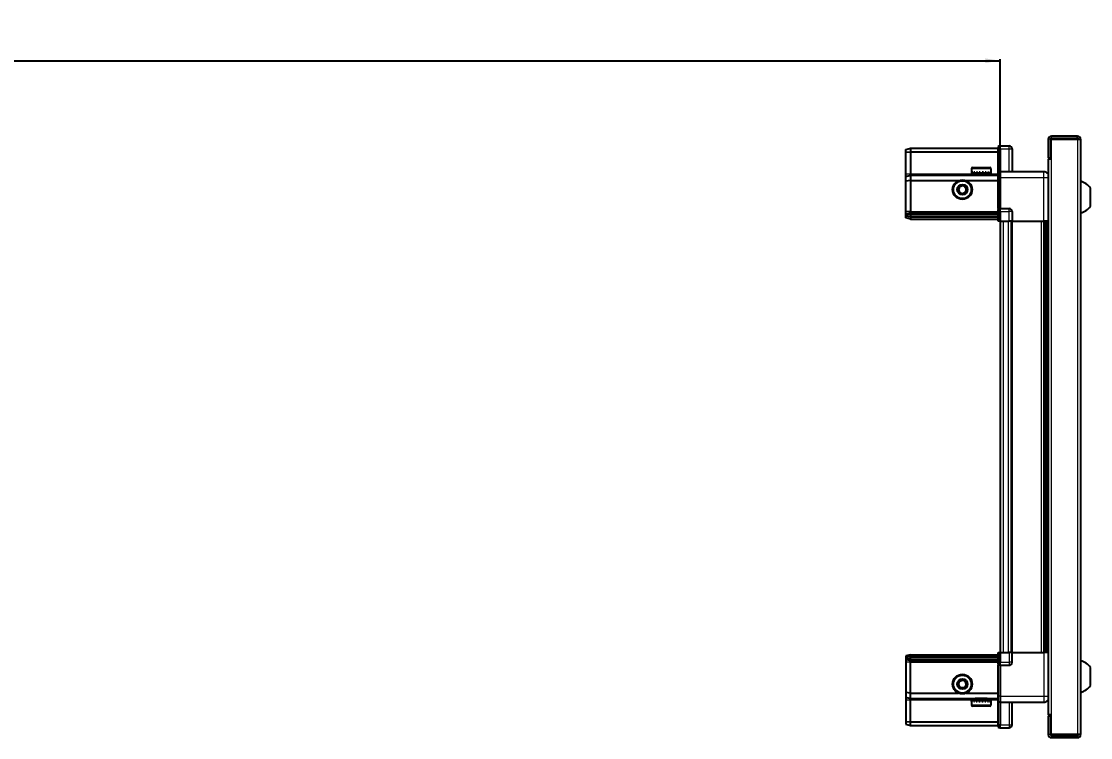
# Model space of a CAD drawing. Header units: millimetres. Extents: x 1021 to 3824, y -789 to 1484.
# Drawn here: x 2545 to 3255, y 943 to 1418 of the extents above; entities that cross this region are included whole.
import ezdxf

# ---------------------------------------------------------------- set-up
doc = ezdxf.new("R2010")
doc.units = ezdxf.units.MM
doc.layers.add('FORMAT', color=7, linetype='Continuous')
doc.styles.add('SLDTEXTSTYLE0', font='TXT', dxfattribs={"width": 0.75})
doc.dimstyles.new('SLDDIMSTYLE0', dxfattribs={"dimtxt": 20, "dimasz": 10, "dimexe": 0, "dimexo": 0.0625, "dimgap": 5, "dimtad": 2, "dimdec": 1, "dimrnd": 1e-09, "dimzin": 12, "dimdsep": 46, "dimtxsty": 'SLDTEXTSTYLE0', "dimsah": 1, "dimcen": 0.09, "dimadec": 0, "dimazin": 3, "dimtfac": 1, "dimtofl": 0, "dimtmove": 0, "dimatfit": 3, "dimfxl": 0, "dimfrac": 2, "dimtolj": 1, "dimtzin": 12, "dimarcsym": 0})

# ---------------------------------------------------------------- blocks, each defined once
blk = doc.blocks.new('_D_4')
at = {"layer": 'FORMAT'}
for p, q in [((1695.13, 1285.67), (1695.13, 1393.16)), ((1695.13, 1392.16), (3195.13, 1392.16)), ((3195.13, 1285.67), (3195.13, 1393.16))]:
    blk.add_line(p, q, dxfattribs=at)
for points in [[(1695.13, 1392.16), (1705.13, 1390.63), (1705.13, 1393.7)], [(3195.13, 1392.16), (3185.13, 1393.7), (3185.13, 1390.63)]]:
    blk.add_solid(points, dxfattribs=at)
at = {"layer": 'FORMAT', "insert": (2415.58, 1417.95), "char_height": 20, "attachment_point": 1, "style": 'SLDTEXTSTYLE0'}
blk.add_mtext('1500', dxfattribs=at)

msp = doc.modelspace()

# ---------------------------------------------------------------- linework, layer by layer
at = {"color": 7, "linetype": 'Continuous', "lineweight": 25}
for p, q in [((3246.38, 1342.16), (3229.08, 1342.16)), ((3246.38, 1340.66), (3246.38, 1342.16)), ((3132.48, 1333.36), (3135.48, 1334.16)), ((3135.48, 1334.16), (3135.48, 1331.66)), ((3135.48, 1334.16), (3193.78, 1334.16)), ((3194.65, 1335.66), (3193.78, 1335.16)), ((3194.65, 1335.66), (3193.78, 1335.16)), ((3193.78, 1335.16), (3193.78, 1333.66)), ((3194.98, 1335.66), (3194.65, 1335.66)), ((3194.98, 1335.66), (3194.65, 1335.66)), ((3194.98, 1333.66), (3194.98, 1335.66)), ((3194.98, 1335.66), (3194.98, 1335.66)), ((3194.98, 1335.66), (3200.98, 1335.66)), ((3226.98, 1340.06), (3226.98, 1327.66)), ((3228.48, 1340.06), (3228.48, 1327.66)), ((3228.98, 1327.16), (3228.98, 1340.06)), ((3228.98, 1340.06), (3246.38, 1340.06)), ((3246.38, 1340.66), (3229.08, 1340.66)), ((3246.38, 1340.06), (3248.48, 1340.06)), ((3248.48, 1340.06), (3248.48, 945.26)), ((3132.48, 1331.51), (3132.48, 1333.36)), ((3132.48, 1331.51), (3135.48, 1331.66)), ((3132.48, 1317.16), (3132.48, 1331.51)), ((3135.48, 1331.66), (3135.48, 1317.16)), ((3135.48, 1331.66), (3193.78, 1331.66)), ((3193.78, 1318.86), (3193.78, 1333.66)), ((3194.98, 1333.66), (3194.98, 1318.86)), ((3202.98, 1333.66), (3202.98, 1318.66)), ((3226.88, 1327.16), (3226.88, 958.16)), ((3226.88, 1327.16), (3228.98, 1327.16)), ((3226.98, 1327.66), (3228.48, 1327.66)), ((3175.98, 1320.56), (3175.98, 1317.66)), ((3176.78, 1321.36), (3188.18, 1321.36)), ((3188.98, 1317.66), (3188.98, 1320.56)), ((3132.48, 1315.36), (3132.48, 1317.16)), ((3132.48, 1315.36), (3135.48, 1316.16)), ((3132.48, 1312.33), (3132.48, 1315.36)), ((3135.48, 1317.16), (3135.48, 1316.16)), ((3135.48, 1316.16), (3135.48, 1312.66)), ((3135.48, 1316.16), (3193.78, 1316.16)), ((3175.98, 1317.66), (3176.02, 1317.66)), ((3176.14, 1318.16), (3176.02, 1318.16)), ((3176.02, 1318.16), (3176.02, 1317.66)), ((3176.02, 1317.66), (3176.14, 1317.66)), ((3176.14, 1318.16), (3176.14, 1317.66)), ((3176.14, 1317.66), (3176.55, 1317.66)), ((3176.89, 1318.16), (3176.55, 1318.16)), ((3176.55, 1318.16), (3176.55, 1317.66)), ((3176.55, 1317.66), (3176.89, 1317.66)), ((3176.89, 1318.16), (3176.89, 1317.66)), ((3176.89, 1317.66), (3177.66, 1317.66)), ((3178.19, 1318.16), (3177.66, 1318.16)), ((3177.66, 1318.16), (3177.66, 1317.66)), ((3177.66, 1317.66), (3178.19, 1317.66)), ((3178.08, 1317.66), (3178.08, 1317.56)), ((3178.08, 1317.56), (3186.88, 1317.56)), ((3178.19, 1318.16), (3178.19, 1317.66)), ((3178.19, 1317.66), (3179.25, 1317.66)), ((3178.48, 1317.16), (3179.17, 1316.68)), ((3178.48, 1317.16), (3186.48, 1317.16)), ((3179.17, 1316.68), (3178.48, 1316.2)), ((3178.48, 1316.2), (3178.48, 1316.16)), ((3178.48, 1316.2), (3186.48, 1316.2)), ((3179.17, 1316.68), (3185.79, 1316.68)), ((3179.91, 1318.16), (3179.25, 1318.16)), ((3179.25, 1318.16), (3179.25, 1317.66)), ((3179.25, 1317.66), (3179.91, 1317.66)), ((3179.91, 1318.16), (3179.91, 1317.66)), ((3179.91, 1317.66), (3181.15, 1317.66)), ((3181.88, 1318.16), (3181.15, 1318.16)), ((3181.15, 1318.16), (3181.15, 1317.66)), ((3181.15, 1317.66), (3181.58, 1317.66)), ((3181.58, 1318.16), (3181.58, 1317.66)), ((3181.88, 1318.16), (3181.88, 1317.66)), ((3181.88, 1317.66), (3183.18, 1317.66)), ((3183.9, 1318.16), (3183.18, 1318.16)), ((3183.18, 1318.16), (3183.18, 1317.66)), ((3183.45, 1318.16), (3183.45, 1317.66)), ((3183.45, 1317.66), (3183.9, 1317.66)), ((3183.9, 1318.16), (3183.9, 1317.66)), ((3183.9, 1317.66), (3185.14, 1317.66)), ((3185.8, 1318.16), (3185.14, 1318.16)), ((3185.14, 1318.16), (3185.14, 1317.66)), ((3185.14, 1317.66), (3185.8, 1317.66)), ((3185.79, 1316.68), (3186.48, 1317.16)), ((3186.48, 1316.2), (3185.79, 1316.68)), ((3185.8, 1318.16), (3185.8, 1317.66)), ((3185.8, 1317.66), (3186.84, 1317.66)), ((3186.48, 1316.16), (3186.48, 1316.2)), ((3187.36, 1318.16), (3186.84, 1318.16)), ((3186.84, 1318.16), (3186.84, 1317.66)), ((3186.84, 1317.66), (3187.36, 1317.66)), ((3186.88, 1317.56), (3186.88, 1317.66)), ((3187.36, 1318.16), (3187.36, 1317.66)), ((3187.36, 1317.66), (3188.12, 1317.66)), ((3188.45, 1318.16), (3188.12, 1318.16)), ((3188.12, 1318.16), (3188.12, 1317.66)), ((3188.12, 1317.66), (3188.45, 1317.66)), ((3188.45, 1318.16), (3188.45, 1317.66)), ((3188.45, 1317.66), (3188.84, 1317.66)), ((3188.95, 1318.16), (3188.84, 1318.16)), ((3188.84, 1318.16), (3188.84, 1317.66)), ((3188.84, 1317.66), (3188.95, 1317.66)), ((3188.95, 1318.16), (3188.95, 1317.66)), ((3188.95, 1317.66), (3188.98, 1317.66)), ((3193.78, 1318.66), (3193.78, 1318.86)), ((3194.98, 1318.66), (3193.78, 1318.66)), ((3193.78, 1314.66), (3193.78, 1318.66)), ((3193.78, 1294.36), (3193.78, 1314.66)), ((3194.98, 1318.86), (3194.98, 1318.66)), ((3194.98, 1318.66), (3194.98, 1314.66)), ((3194.98, 1318.66), (3223.98, 1318.66)), ((3194.98, 1314.66), (3194.98, 1294.36)), ((3135.48, 1312.66), (3132.48, 1312.33)), ((3132.48, 1292.16), (3132.48, 1312.33)), ((3135.48, 1312.66), (3135.48, 1292.16)), ((3135.48, 1312.66), (3167.48, 1312.66)), ((3172.48, 1312.66), (3193.78, 1312.66)), ((3255.08, 1295.66), (3255.08, 1307.66)), ((3132.48, 1290.36), (3132.48, 1292.16)), ((3135.48, 1292.16), (3135.48, 1291.16)), ((3193.78, 1294.16), (3193.78, 1294.36)), ((3194.98, 1294.16), (3193.78, 1294.16)), ((3193.78, 1294.16), (3193.78, 1293.49)), ((3193.78, 1285.66), (3193.78, 1293.49)), ((3194.65, 1292.16), (3194.65, 1285.66)), ((3194.98, 1294.36), (3194.98, 1294.16)), ((3194.98, 1292.16), (3194.98, 1294.16)), ((3194.98, 1294.16), (3200.98, 1294.16)), ((3194.98, 1292.16), (3194.98, 1294.16)), ((3194.98, 1292.16), (3194.98, 1285.66)), ((3202.98, 1292.16), (3202.98, 1285.66)), ((3135.48, 1291.16), (3132.48, 1290.36)), ((3132.48, 1289.62), (3132.48, 1290.36)), ((3135.48, 1290.16), (3132.48, 1289.62)), ((3132.48, 1289.12), (3132.48, 1289.62)), ((3135.48, 1288.66), (3132.48, 1289.12)), ((3132.48, 1287.97), (3132.48, 1289.12)), ((3135.48, 1287.16), (3132.48, 1287.97)), ((3135.48, 1291.16), (3135.48, 1290.16)), ((3135.48, 1291.16), (3193.78, 1291.16)), ((3135.48, 1290.16), (3193.78, 1290.16)), ((3135.48, 1290.16), (3135.48, 1288.66)), ((3135.48, 1288.66), (3135.48, 1287.16)), ((3135.48, 1288.66), (3193.78, 1288.66)), ((3135.48, 1287.16), (3193.78, 1287.16)), ((3194.65, 1285.66), (3193.78, 1285.66)), ((3194.98, 1285.66), (3194.65, 1285.66)), ((3194.98, 1285.66), (3200.98, 1285.66)), ((3195.13, 1285.66), (3195.13, 999.66)), ((3202.98, 1285.66), (3200.98, 1285.66)), ((3202.33, 1285.66), (3202.33, 999.66)), ((3202.98, 1285.66), (3223.98, 1285.66)), ((3225.01, 999.66), (3225.01, 1285.66)), ((3225.04, 999.66), (3225.04, 1285.66)), ((3226.83, 1285.66), (3226.83, 999.66)), ((3135.48, 998.16), (3132.48, 997.36)), ((3132.48, 997.36), (3132.48, 996.21)), ((3135.48, 996.66), (3132.48, 996.21)), ((3132.48, 996.21), (3132.48, 995.71)), ((3135.48, 995.16), (3132.48, 995.71)), ((3132.48, 995.71), (3132.48, 994.97)), ((3135.48, 994.16), (3132.48, 994.97)), ((3132.48, 994.97), (3132.48, 993.16)), ((3135.48, 996.66), (3135.48, 998.16)), ((3135.48, 998.16), (3193.78, 998.16)), ((3135.48, 996.66), (3193.78, 996.66)), ((3135.48, 995.16), (3135.48, 996.66)), ((3135.48, 995.16), (3193.78, 995.16)), ((3135.48, 994.16), (3135.48, 995.16)), ((3135.48, 994.16), (3193.78, 994.16)), ((3135.48, 993.16), (3135.48, 994.16)), ((3193.78, 991.84), (3193.78, 999.66)), ((3193.78, 999.66), (3194.65, 999.66)), ((3194.65, 999.66), (3194.65, 999.66)), ((3194.65, 999.66), (3194.65, 993.16)), ((3194.98, 999.66), (3194.65, 999.66)), ((3194.98, 999.66), (3194.98, 993.16)), ((3194.98, 999.66), (3194.98, 999.66)), ((3194.98, 999.66), (3194.98, 993.16)), ((3194.98, 999.66), (3200.98, 999.66)), ((3202.98, 999.66), (3200.98, 999.66)), ((3202.98, 993.16), (3202.98, 999.66)), ((3202.98, 999.66), (3223.98, 999.66)), ((3132.48, 993.16), (3132.48, 973)), ((3135.48, 972.66), (3135.48, 993.16)), ((3193.78, 991.84), (3193.78, 991.16)), ((3194.98, 991.16), (3193.78, 991.16)), ((3193.78, 990.96), (3193.78, 991.16)), ((3193.78, 970.66), (3193.78, 990.96)), ((3194.98, 991.16), (3194.98, 993.16)), ((3194.98, 991.16), (3194.98, 990.96)), ((3194.98, 991.16), (3200.98, 991.16)), ((3194.98, 990.96), (3194.98, 970.66)), ((3255.08, 977.66), (3255.08, 989.66)), ((3135.48, 972.66), (3132.48, 973)), ((3132.48, 973), (3132.48, 969.97)), ((3135.48, 972.66), (3167.48, 972.66)), ((3135.48, 969.16), (3135.48, 972.66)), ((3172.48, 972.66), (3193.78, 972.66)), ((3132.48, 969.97), (3135.48, 969.16)), ((3132.48, 969.97), (3132.48, 968.16)), ((3132.48, 968.16), (3132.48, 953.82)), ((3135.48, 969.16), (3193.78, 969.16)), ((3135.48, 968.16), (3135.48, 969.16)), ((3135.48, 953.66), (3135.48, 968.16)), ((3175.98, 967.66), (3175.98, 964.76)), ((3176, 967.66), (3175.98, 967.66)), ((3176, 967.16), (3176, 967.66)), ((3176.1, 967.66), (3176, 967.66)), ((3176, 967.16), (3176.1, 967.16)), ((3176.1, 967.16), (3176.1, 967.66)), ((3176.47, 967.66), (3176.1, 967.66)), ((3176.47, 967.16), (3176.47, 967.66)), ((3176.79, 967.66), (3176.47, 967.66)), ((3176.47, 967.16), (3176.79, 967.16)), ((3176.79, 967.16), (3176.79, 967.66)), ((3177.53, 967.66), (3176.79, 967.66)), ((3177.53, 967.16), (3177.53, 967.66)), ((3178.04, 967.66), (3177.53, 967.66)), ((3177.53, 967.16), (3178.04, 967.16)), ((3178.04, 967.16), (3178.04, 967.66)), ((3179.07, 967.66), (3178.04, 967.66)), ((3178.08, 967.76), (3178.08, 967.66)), ((3186.88, 967.76), (3178.08, 967.76)), ((3178.48, 969.16), (3178.48, 969.13)), ((3178.48, 969.13), (3179.17, 968.65)), ((3186.48, 969.13), (3178.48, 969.13)), ((3179.17, 968.65), (3178.48, 968.16)), ((3186.48, 968.16), (3178.48, 968.16)), ((3179.07, 967.16), (3179.07, 967.66)), ((3179.72, 967.66), (3179.07, 967.66)), ((3179.07, 967.16), (3179.72, 967.16)), ((3185.79, 968.65), (3179.17, 968.65)), ((3179.72, 967.16), (3179.72, 967.66)), ((3180.95, 967.66), (3179.72, 967.66)), ((3180.95, 967.16), (3180.95, 967.66)), ((3181.44, 967.66), (3180.95, 967.66)), ((3180.95, 967.16), (3181.68, 967.16)), ((3181.44, 967.16), (3181.44, 967.66)), ((3181.68, 967.16), (3181.68, 967.66)), ((3182.98, 967.66), (3181.68, 967.66)), ((3182.98, 967.16), (3182.98, 967.66)), ((3182.98, 967.16), (3183.71, 967.16)), ((3183.31, 967.16), (3183.31, 967.66)), ((3183.71, 967.66), (3183.31, 967.66)), ((3183.71, 967.16), (3183.71, 967.66)), ((3184.95, 967.66), (3183.71, 967.66)), ((3184.95, 967.16), (3184.95, 967.66)), ((3185.62, 967.66), (3184.95, 967.66)), ((3184.95, 967.16), (3185.62, 967.16)), ((3185.62, 967.16), (3185.62, 967.66)), ((3186.69, 967.66), (3185.62, 967.66)), ((3185.79, 968.65), (3186.48, 969.13)), ((3186.48, 968.16), (3185.79, 968.65)), ((3186.48, 969.13), (3186.48, 969.16)), ((3186.69, 967.16), (3186.69, 967.66)), ((3187.23, 967.66), (3186.69, 967.66)), ((3186.69, 967.16), (3187.23, 967.16)), ((3186.88, 967.66), (3186.88, 967.76)), ((3187.23, 967.16), (3187.23, 967.66)), ((3188.02, 967.66), (3187.23, 967.66)), ((3188.02, 967.16), (3188.02, 967.66)), ((3188.37, 967.66), (3188.02, 967.66)), ((3188.02, 967.16), (3188.37, 967.16)), ((3188.37, 967.16), (3188.37, 967.66)), ((3188.8, 967.66), (3188.37, 967.66)), ((3188.8, 967.16), (3188.8, 967.66)), ((3188.93, 967.66), (3188.8, 967.66)), ((3188.8, 967.16), (3188.93, 967.16)), ((3188.93, 967.16), (3188.93, 967.66)), ((3188.98, 967.66), (3188.93, 967.66)), ((3188.98, 964.76), (3188.98, 967.66)), ((3193.78, 966.66), (3193.78, 970.66)), ((3194.98, 966.66), (3193.78, 966.66)), ((3193.78, 966.46), (3193.78, 966.66)), ((3193.78, 951.66), (3193.78, 966.46)), ((3194.98, 970.66), (3194.98, 966.66)), ((3194.98, 966.66), (3194.98, 966.46)), ((3194.98, 966.66), (3223.98, 966.66)), ((3194.98, 966.46), (3194.98, 951.66)), ((3194.98, 966.46), (3194.98, 951.66)), ((3202.98, 951.66), (3202.98, 966.66)), ((3188.18, 963.96), (3176.78, 963.96)), ((3228.98, 958.16), (3226.88, 958.16)), ((3228.98, 945.26), (3228.98, 958.16)), ((3132.48, 953.82), (3135.48, 953.66)), ((3132.48, 953.82), (3132.48, 951.97)), ((3132.48, 951.97), (3135.48, 951.16)), ((3135.48, 953.66), (3193.78, 953.66)), ((3135.48, 951.16), (3135.48, 953.66)), ((3135.48, 951.16), (3193.78, 951.16)), ((3193.78, 951.66), (3193.78, 950.16)), ((3194.98, 949.66), (3194.98, 951.66)), ((3226.98, 957.66), (3228.48, 957.66)), ((3226.98, 957.66), (3226.98, 945.26)), ((3228.48, 957.66), (3228.48, 945.26)), ((3193.78, 950.16), (3194.65, 949.66)), ((3194.98, 949.66), (3194.65, 949.66)), ((3194.98, 949.66), (3200.98, 949.66)), ((3246.38, 945.26), (3228.98, 945.26)), ((3229.08, 944.66), (3246.38, 944.66)), ((3248.48, 945.26), (3246.38, 945.26)), ((3246.38, 944.66), (3246.38, 943.16)), ((3229.08, 943.16), (3246.38, 943.16))]:
    msp.add_line(p, q, dxfattribs=at)
at = {"color": 8, "linetype": 'Continuous', "lineweight": 18}
for p, q in [((3229.08, 1340.66), (3229.08, 1342.16)), ((3200.98, 1333.66), (3200.98, 1335.66)), ((3228.48, 1340.06), (3226.98, 1340.06)), ((3246.38, 1340.06), (3246.38, 945.26)), ((3194.98, 1333.66), (3193.78, 1333.66)), ((3194.98, 1333.66), (3200.98, 1333.66)), ((3200.98, 1318.66), (3200.98, 1333.66)), ((3200.98, 1333.66), (3202.98, 1333.66)), ((3228.98, 1327.16), (3228.98, 958.16)), ((3175.98, 1320.56), (3188.98, 1320.56)), ((3132.48, 1317.16), (3135.48, 1317.16)), ((3135.48, 1317.16), (3178.48, 1317.16)), ((3186.48, 1317.16), (3193.78, 1317.16)), ((3193.78, 1318.86), (3194.98, 1318.86)), ((3194.98, 1314.66), (3193.78, 1314.66)), ((3194.98, 1314.66), (3223.98, 1314.66)), ((3223.98, 1285.66), (3223.98, 1314.66)), ((3135.48, 1292.16), (3132.48, 1292.16)), ((3135.48, 1292.16), (3193.78, 1292.16)), ((3193.78, 1294.36), (3194.98, 1294.36)), ((3194.98, 1292.16), (3194.65, 1292.16)), ((3194.98, 1292.16), (3200.98, 1292.16)), ((3200.98, 1292.16), (3200.98, 1294.16)), ((3202.98, 1292.16), (3200.98, 1292.16)), ((3200.98, 1285.66), (3200.98, 1292.16)), ((3197.13, 1285.66), (3197.13, 999.66)), ((3200.33, 1285.66), (3200.33, 999.66)), ((3202.98, 1285.66), (3202.98, 999.66)), ((3222.39, 999.66), (3222.39, 1285.66)), ((3223.8, 1285.66), (3223.8, 999.66)), ((3226.25, 999.66), (3226.25, 1285.66)), ((3194.98, 999.66), (3194.65, 999.66)), ((3200.98, 999.66), (3200.98, 993.16)), ((3223.98, 999.66), (3223.98, 970.66)), ((3135.48, 993.16), (3132.48, 993.16)), ((3135.48, 993.16), (3193.78, 993.16)), ((3194.98, 990.96), (3193.78, 990.96)), ((3194.98, 993.16), (3194.65, 993.16)), ((3194.98, 993.16), (3200.98, 993.16)), ((3202.98, 993.16), (3200.98, 993.16)), ((3200.98, 993.16), (3200.98, 991.16)), ((3132.48, 968.16), (3135.48, 968.16)), ((3135.48, 968.16), (3178.48, 968.16)), ((3186.48, 968.16), (3193.78, 968.16)), ((3194.98, 970.66), (3193.78, 970.66)), ((3194.98, 966.46), (3193.78, 966.46)), ((3194.98, 970.66), (3223.98, 970.66)), ((3200.98, 966.66), (3200.98, 951.66)), ((3188.98, 964.76), (3175.98, 964.76)), ((3194.98, 951.66), (3193.78, 951.66)), ((3194.98, 951.66), (3200.98, 951.66)), ((3200.98, 951.66), (3202.98, 951.66)), ((3200.98, 951.66), (3200.98, 949.66)), ((3228.48, 945.26), (3226.98, 945.26)), ((3229.08, 944.66), (3229.08, 943.16))]:
    msp.add_line(p, q, dxfattribs=at)
at = {"color": 7, "linetype": 'Continuous', "lineweight": 25}
for centre, radius in [((3169.98, 1306.66), 6.5), ((3169.98, 1306.66), 3.46), ((3169.98, 978.66), 6.5), ((3169.98, 978.66), 3.46)]:
    msp.add_circle(centre, radius, dxfattribs=at)
at = {"color": 8, "linetype": 'Continuous', "lineweight": 18}
for centre in [(3169.98, 1306.66), (3169.98, 978.66)]:
    msp.add_circle(centre, 5.7, dxfattribs=at)
at = {"color": 7, "linetype": 'Continuous', "lineweight": 25}
for centre, radius, start, end in [((3229.08, 1340.06), 2.1, 90, 180), ((3246.38, 1340.06), 2.1, 0, 90), ((3200.98, 1333.66), 2, 360, 90), ((3229.08, 1340.06), 0.6, 90, 180), ((3246.38, 1340.06), 0.6, 0, 90), ((3176.78, 1320.56), 0.8, 90, 180), ((3188.18, 1320.56), 0.8, 0, 90), ((3178.08, 1317.16), 0.4, 0, 90), ((3186.88, 1317.16), 0.4, 90, 180), ((3169.98, 1306.66), 2.5, 120.74103, 180.74103), ((3169.98, 1306.66), 2.5, 180.74103, 240.74103), ((3169.98, 1306.66), 2.5, 60.74103, 120.74103), ((3169.98, 1306.66), 2.5, 0.74103, 60.74103), ((3169.98, 1306.66), 2.5, 300.74103, 0.74103), ((3245.46, 1300.64), 11.91, 36.1266, 75.29965), ((3169.98, 1306.66), 2.5, 240.74103, 300.74103), ((3200.98, 1292.16), 2, 0, 90), ((3245.46, 1302.69), 11.91, 284.70035, 323.8734), ((3245.46, 982.64), 11.91, 36.1266, 75.29965), ((3200.98, 993.16), 2, 270, 0), ((3169.98, 978.66), 2.5, 155.91157, 215.91157), ((3169.98, 978.66), 2.5, 95.91157, 155.91157), ((3169.98, 978.66), 2.5, 35.91157, 95.91157), ((3169.98, 978.66), 2.5, 335.91157, 35.91157), ((3169.98, 978.66), 2.5, 215.91157, 275.91157), ((3169.98, 978.66), 2.5, 275.91157, 335.91157), ((3245.46, 984.69), 11.91, 284.70035, 323.8734), ((3178.08, 968.16), 0.4, 270, 360), ((3186.88, 968.16), 0.4, 180, 270), ((3176.78, 964.76), 0.8, 180, 270), ((3188.18, 964.76), 0.8, 270, 360), ((3200.98, 951.66), 2, 270, 0), ((3229.08, 945.26), 2.1, 180, 270), ((3229.08, 945.26), 0.6, 180, 270), ((3246.38, 945.26), 2.1, 270, 0), ((3246.38, 945.26), 0.6, 270, 0)]:
    msp.add_arc(centre, radius, start, end, dxfattribs=at)
for centre, start_param, end_param in [((3191.19, 1292.16), 0, 0.722734), ((3191.19, 993.16), 5.560451, 6.283185)]:
    msp.add_ellipse(centre, major_axis=(3.46, 0), ratio=0.57735, start_param=start_param, end_param=end_param, dxfattribs=at)
for points, knots in [([(3223.98, 1318.66), (3224.42, 1318.62), (3225.1, 1318.55), (3225.91, 1318.11), (3226.47, 1317.67), (3226.75, 1317.3), (3226.88, 1317.12)], [0, 0, 0, 0, 0.384298, 0.591173, 0.802437, 1, 1, 1, 1]), ([(3167.46, 1308.07), (3167.91, 1308.34), (3168.74, 1308.83), (3169.56, 1309.32), (3169.95, 1309.55)], [0, 0, 0, 0, 0.534686, 1, 1, 1, 1]), ([(3167.5, 1305.19), (3167.5, 1305.31), (3167.49, 1305.91), (3167.48, 1306.91), (3167.47, 1307.73), (3167.46, 1308.07)], [0, 0, 0, 0, 0.133125, 0.637099, 1, 1, 1, 1]), ([(3169.95, 1309.55), (3170.4, 1309.3), (3171.24, 1308.83), (3172.07, 1308.36), (3172.46, 1308.14)], [0, 0, 0, 0, 0.534686, 1, 1, 1, 1]), ([(3172.46, 1308.14), (3172.47, 1307.8), (3172.48, 1306.97), (3172.49, 1305.98), (3172.5, 1305.38), (3172.5, 1305.25)], [0, 0, 0, 0, 0.362901, 0.866875, 1, 1, 1, 1]), ([(3170.02, 1303.78), (3169.57, 1304.03), (3168.73, 1304.5), (3167.89, 1304.97), (3167.5, 1305.19)], [0, 0, 0, 0, 0.534686, 1, 1, 1, 1]), ([(3172.5, 1305.25), (3172.06, 1304.99), (3171.23, 1304.5), (3170.4, 1304.01), (3170.02, 1303.78)], [0, 0, 0, 0, 0.5346859, 1, 1, 1, 1]), ([(3226.83, 1285.66), (3226.8, 1285.66), (3226.58, 1285.66), (3225.86, 1285.66), (3224.89, 1285.66), (3224.24, 1285.66), (3223.98, 1285.66)], [0, 0, 0, 0, 0.071707, 0.420979, 0.770251, 1, 1, 1, 1]), ([(3226.83, 999.66), (3226.8, 999.66), (3226.58, 999.66), (3225.86, 999.66), (3224.89, 999.66), (3224.24, 999.66), (3223.98, 999.66)], [0, 0, 0, 0, 0.071707, 0.420979, 0.770251, 1, 1, 1, 1]), ([(3167.11, 978.37), (3167.32, 978.84), (3167.72, 979.72), (3168.11, 980.59), (3168.29, 981)], [0, 0, 0, 0, 0.534686, 1, 1, 1, 1]), ([(3168.29, 981), (3168.63, 981.04), (3169.45, 981.12), (3170.44, 981.22), (3171.04, 981.29), (3171.16, 981.3)], [0, 0, 0, 0, 0.362901, 0.866875, 1, 1, 1, 1]), ([(3171.16, 981.3), (3171.46, 980.88), (3172.03, 980.1), (3172.59, 979.32), (3172.85, 978.96)], [0, 0, 0, 0, 0.5346859, 1, 1, 1, 1]), ([(3168.81, 976.03), (3168.5, 976.45), (3167.94, 977.23), (3167.37, 978.01), (3167.11, 978.37)], [0, 0, 0, 0, 0.5346859, 1, 1, 1, 1]), ([(3171.68, 976.33), (3171.55, 976.31), (3170.96, 976.25), (3169.97, 976.15), (3169.15, 976.06), (3168.81, 976.03)], [0, 0, 0, 0, 0.133125, 0.637099, 1, 1, 1, 1]), ([(3172.85, 978.96), (3172.64, 978.49), (3172.25, 977.61), (3171.86, 976.73), (3171.68, 976.33)], [0, 0, 0, 0, 0.534686, 1, 1, 1, 1]), ([(3223.98, 966.66), (3224.42, 966.71), (3225.1, 966.78), (3225.91, 967.22), (3226.47, 967.66), (3226.75, 968.03), (3226.88, 968.21)], [0, 0, 0, 0, 0.384298, 0.591173, 0.802437, 1, 1, 1, 1])]:
    msp.add_open_spline(points, degree=3, knots=knots, dxfattribs=at)
at = {"color": 8, "linetype": 'Continuous', "lineweight": 18}
for points in [[(3223.98, 1314.66), (3223.98, 1315.19), (3223.98, 1316.24), (3223.98, 1317.56), (3223.98, 1318.48), (3223.98, 1318.6), (3223.98, 1318.66)], [(3223.98, 970.66), (3223.98, 970.14), (3223.98, 969.09), (3223.98, 967.77), (3223.98, 966.84), (3223.98, 966.72), (3223.98, 966.66)]]:
    msp.add_open_spline(points, degree=3, dxfattribs=at)
for points in [[(3223.98, 1314.66), (3224.42, 1314.66), (3225.1, 1314.66), (3225.91, 1314.66), (3226.47, 1314.66), (3226.75, 1314.66), (3226.88, 1314.66)], [(3223.98, 970.66), (3224.42, 970.66), (3225.1, 970.66), (3225.91, 970.66), (3226.47, 970.66), (3226.75, 970.66), (3226.88, 970.66)]]:
    msp.add_open_spline(points, degree=3, knots=[0, 0, 0, 0, 0.384298, 0.591173, 0.802437, 1, 1, 1, 1], dxfattribs=at)

# ---------------------------------------------------------------- dimensions: what is measured, and where the dimension line sits
at = {"layer": 'FORMAT'}
dim = msp.add_linear_dim(base=(3195.13, 1392.16), p1=(1695.13, 1285.66), p2=(3195.13, 1285.66), angle=0, dimstyle='SLDDIMSTYLE0', dxfattribs=at)
dim.commit()
dim.dimension.update_dxf_attribs({"geometry": '_D_4', "text_midpoint": (2445.13, 1392.16), "dimtype": 160})

doc.saveas('drawing.dxf')
